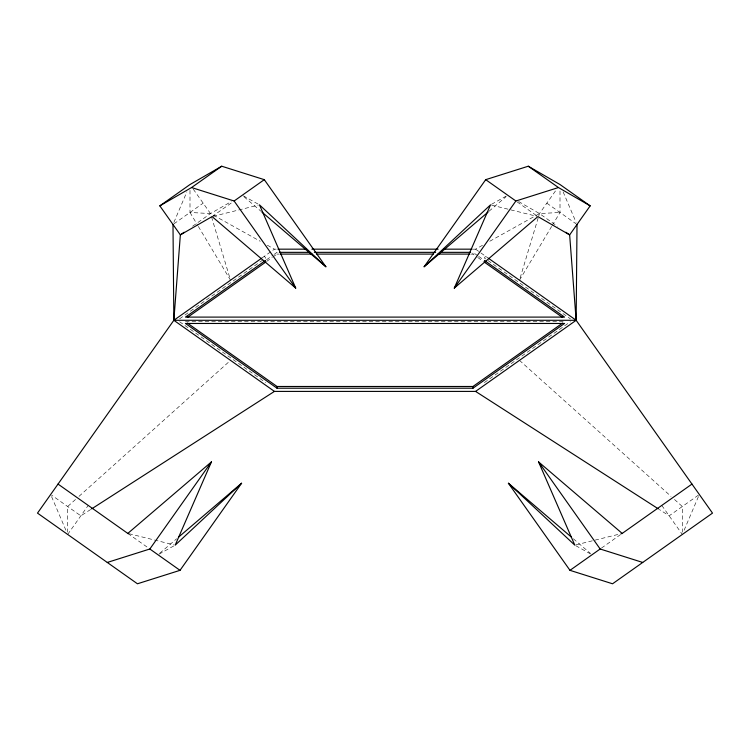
<?xml version="1.0" encoding="UTF-8"?>
<svg xmlns="http://www.w3.org/2000/svg" width="750" height="750" viewBox="0 0 750 750"><rect width="100%" height="100%" fill="white"/><g stroke="black" fill="none" stroke-linecap="round" stroke-linejoin="round"><path stroke-width="0.56" stroke-dasharray="3.75 2.81" d="M520.134 277.987L538.472 216.9M538.809 215.794L539.475 213.572L556.716 189.188M173.887 222.394L186.862 191.897M684.113 530.241L698.438 496.594M519.469 280.209L551.663 226.416M552.253 225.422L560.006 212.466L560.006 190.35M67.669 534.45L88.2 505.416M485.578 256.238L484.341 257.981L570.422 318.844M75.506 499.481L67.669 506.512L67.669 532.116M78.994 496.35L230.531 360.366M489.056 211.228L505.959 196.772M159.759 553.228L176.662 538.772M173.934 223.828L203.166 203.156M192.609 226.237L210.525 213.572L231.356 201.544M212.091 216.581L232.828 201.919M262.087 257.887L274.425 249.169L276.759 249.169M179.578 318.844L265.659 257.981L264.422 256.238M266.541 259.762L273.225 255.047M274.172 254.372L277.041 252.347L277.041 254.091L273.225 256.791M266.541 261.506L272.269 257.466M484.341 382.594L570.422 321.722M601.453 548.081L622.191 533.419M698.391 495.159L669.159 515.822L659.334 509.503M90.666 509.503L80.841 515.822L51.609 495.159M491.541 204.291L506.728 195.816M473.241 249.169L475.575 249.169L482.672 245.213M489.778 241.256L539.475 213.572L560.006 212.466M158.991 554.184L174.178 545.709M213.216 216.3L258.347 205.134M575.934 544.866L621.066 533.7M277.041 254.091L279.375 254.091M470.625 254.091L472.959 254.091L476.775 256.791M185.456 321.722L564.544 321.722M189.994 190.35L189.994 212.466L210.525 213.572L260.222 241.256M491.653 205.134L536.784 216.3M128.934 533.7L174.066 544.866M243.272 195.816L258.459 204.291M267.328 245.213L274.425 249.169M575.822 545.709L591.009 554.184M518.644 201.544L539.475 213.572L557.391 226.237M546.834 203.156L576.066 223.828M517.172 201.919L537.909 216.581M475.575 249.169L487.913 257.887M477.731 255.722L472.959 252.347L472.959 254.091M478.688 256.397L483.459 259.762M477.731 257.466L483.459 261.506M179.578 321.722L265.659 382.594M127.809 533.419L148.547 548.081M244.041 196.772L260.944 211.228M573.337 538.772L590.241 553.228M519.469 360.366L671.006 496.35M674.494 499.481L682.331 506.512L682.331 532.116M661.8 505.416L682.331 534.45M193.284 189.188L210.525 213.572L211.191 215.794M189.994 212.466L197.747 225.422M198.338 226.416L230.531 280.209M563.137 191.897L576.112 222.394M51.562 496.594L65.888 530.241M211.528 216.9L229.866 277.987"/><path stroke-width="1.12" d="M577.013 224.494L576.15 320.287L712.5 513.113L612.553 583.781L569.981 570.337L508.397 483.234L571.556 537.253M127.809 533.419L211.434 461.897L175.191 545.147L241.603 483.234L180.019 570.337L137.447 583.781L37.5 513.113L173.85 320.287L261.619 258.225M565.875 232.238L569.644 234.9L537.909 216.581L454.284 288.103L490.528 204.853L424.116 266.766L485.7 179.662L528.272 166.219L560.006 184.537L590.175 205.866L569.644 234.9L576.15 320.287L475.575 391.406L274.425 391.406L91.65 508.875M107.278 562.453L149.841 549L211.434 461.897M454.284 288.103L515.878 201L558.441 187.547L590.175 205.866M424.116 266.766L488.166 211.988M178.444 537.253L241.603 483.234M274.425 391.406L173.85 320.287L180.356 234.9L159.825 205.866L189.994 184.537L221.728 166.219L264.3 179.662L325.884 266.766L261.834 211.988M159.825 205.866L191.559 187.547L221.728 166.219M184.125 232.238L180.356 234.9L212.091 216.581L295.716 288.103L259.472 204.853L325.884 266.766M191.559 187.547L234.122 201L264.3 179.662M265.594 260.438L185.456 317.1L564.544 317.1L484.406 260.438M187.369 317.494L265.594 262.181M187.369 323.072L277.041 386.484L472.959 386.484L562.631 323.072M472.959 388.219L564.544 323.466L185.456 323.466L277.041 388.219L472.959 388.219L472.959 386.484M569.981 570.337L600.159 549L642.722 562.453M621.647 533.803L691.969 484.078M277.931 249.169L306 249.169M311.85 249.169L438.15 249.169M444 249.169L472.069 249.169M279.375 252.347L309.694 252.347M314.353 252.347L435.647 252.347M440.306 252.347L470.625 252.347M280.538 254.091L312.028 254.091M316.688 254.091L433.312 254.091M437.972 254.091L469.462 254.091M475.575 391.406L658.35 508.875M528.272 166.219L558.441 187.547M485.7 179.662L515.878 201M488.381 258.225L576.15 320.287L173.85 320.287L172.988 224.494M484.406 262.181L562.631 317.494M58.031 484.078L128.353 533.803M149.841 549L180.019 570.337M508.397 483.234L574.809 545.147L538.566 461.897L622.191 533.419M538.566 461.897L600.159 549M234.122 201L295.716 288.103M277.041 386.484L277.041 388.219"/></g></svg>
